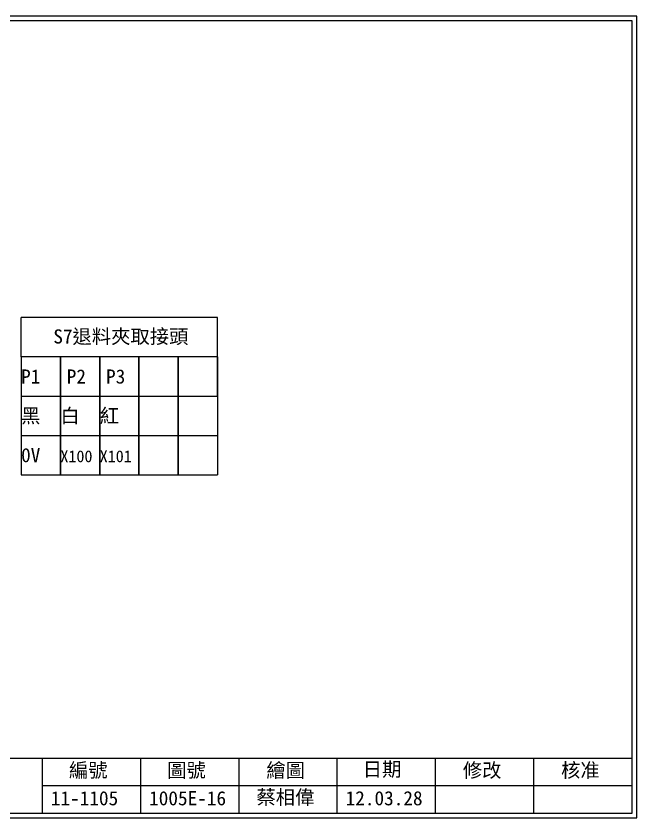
# Model space of a CAD drawing. Extents: x 10 to 297, y 3 to 207.
# Drawn here: x 139 to 297, y 3 to 207 of the extents above; entities that cross this region are included whole.
import ezdxf

# ---------------------------------------------------------------- set-up
doc = ezdxf.new("R2010")
doc.units = 0
doc.layers.get('0').update_dxf_attribs({"linetype": 'CONTINUOUS'})
doc.layers.add('圖框層', color=7, linetype='CONTINUOUS')
doc.styles.add('STSL', font='KAIU.TTF')

msp = doc.modelspace()

# ---------------------------------------------------------------- linework, layer by layer
for p, q in [((140.29, 120.26), (140.29, 130.26)), ((190.29, 130.26), (140.29, 130.26)), ((190.29, 120.26), (190.29, 130.26)), ((190.29, 120.26), (190.29, 130.26)), ((140.29, 120.26), (140.29, 110.26)), ((150.29, 120.26), (140.29, 120.26)), ((150.29, 110.26), (150.29, 120.26)), ((150.29, 120.26), (150.29, 110.26)), ((160.29, 120.26), (150.29, 120.26)), ((160.29, 110.26), (160.29, 120.26)), ((160.29, 120.26), (160.29, 110.26)), ((170.29, 120.26), (160.29, 120.26)), ((170.29, 110.26), (170.29, 120.26)), ((170.29, 120.26), (170.29, 110.26)), ((180.29, 120.26), (170.29, 120.26)), ((180.29, 110.26), (180.29, 120.26)), ((180.29, 120.26), (180.29, 110.26)), ((190.29, 120.26), (180.29, 120.26)), ((190.29, 110.26), (190.29, 120.26)), ((190.29, 120.26), (190.29, 110.26)), ((140.29, 110.26), (150.29, 110.26)), ((140.29, 110.26), (140.29, 100.26)), ((150.29, 110.26), (160.29, 110.26)), ((150.29, 100.26), (150.29, 110.26)), ((150.29, 110.26), (150.29, 100.26)), ((160.29, 110.26), (170.29, 110.26)), ((160.29, 100.26), (160.29, 110.26)), ((160.29, 110.26), (160.29, 100.26)), ((170.29, 110.26), (180.29, 110.26)), ((170.29, 100.26), (170.29, 110.26)), ((170.29, 110.26), (170.29, 100.26)), ((180.29, 110.26), (190.29, 110.26)), ((180.29, 100.26), (180.29, 110.26)), ((180.29, 110.26), (180.29, 100.26)), ((190.29, 110.26), (190.29, 100.26)), ((140.29, 100.26), (150.29, 100.26)), ((140.29, 100.26), (140.29, 90.26)), ((150.29, 100.26), (160.29, 100.26)), ((150.29, 90.26), (150.29, 100.26)), ((150.29, 100.26), (150.29, 90.26)), ((160.29, 100.26), (170.29, 100.26)), ((160.29, 90.26), (160.29, 100.26)), ((160.29, 100.26), (160.29, 90.26)), ((170.29, 100.26), (180.29, 100.26)), ((170.29, 90.26), (170.29, 100.26)), ((170.29, 100.26), (170.29, 90.26)), ((180.29, 100.26), (190.29, 100.26)), ((180.29, 90.26), (180.29, 100.26)), ((180.29, 100.26), (180.29, 90.26)), ((190.29, 100.26), (190.29, 90.26)), ((140.29, 90.26), (150.29, 90.26)), ((150.29, 90.26), (160.29, 90.26)), ((160.29, 90.26), (170.29, 90.26)), ((170.29, 90.26), (180.29, 90.26)), ((180.29, 90.26), (190.29, 90.26))]:
    msp.add_line(p, q)
at = {"layer": '圖框層', "color": 7}
for p, q in [((297, 206.97), (10, 206.97)), ((297, 3), (297, 206.97)), ((295.75, 205.72), (11.25, 205.72)), ((295.75, 4.25), (295.75, 205.72)), ((11.25, 18.25), (295.75, 18.25)), ((145.75, 4.25), (145.75, 18.25)), ((170.75, 4.25), (170.75, 18.25)), ((195.75, 4.25), (195.75, 18.25)), ((220.75, 4.25), (220.75, 18.25)), ((245.75, 4.25), (245.75, 18.25)), ((270.75, 4.25), (270.75, 18.25)), ((145.75, 11.25), (295.75, 11.25)), ((11.25, 4.25), (295.75, 4.25)), ((10, 3), (297, 3))]:
    msp.add_line(p, q, dxfattribs=at)

# ---------------------------------------------------------------- texts
at = {"layer": '圖框層', "color": 4, "style": 'STSL'}
for s, height, p in [('S7退料夾取接頭', 3.6, (148.49, 123.67)), ('P1', 3.6, (140.29, 113.49)), ('P2', 3.6, (151.9, 113.49)), ('P3', 3.6, (161.9, 113.49)), ('黑', 3.6, (140.29, 103.49)), ('白', 3.6, (150.29, 103.49)), ('紅', 3.6, (160.29, 103.49)), ('0V', 3.6, (140.29, 93.49)), ('X100', 3, (150.29, 93.49)), ('X101', 3, (160.29, 93.49)), ('編號', 3.6, (152.47, 13.34)), ('圖號', 3.6, (177.47, 13.34)), ('繪圖', 3.6, (202.69, 13.34)), ('日期', 3.6, (227.22, 13.59)), ('修改', 3.6, (252.69, 13.34)), ('核准', 3.6, (277.69, 13.34)), ('蔡相偉', 3.6, (200.18, 6.47)), ('11-1105', 3.6, (147.86, 6.22)), ('1005E-16', 3.6, (172.86, 6.22)), ('12.03.28', 3.6, (222.86, 6.22))]:
    msp.add_text(s, height=height, dxfattribs=at).set_placement(p)

doc.saveas('drawing.dxf')
